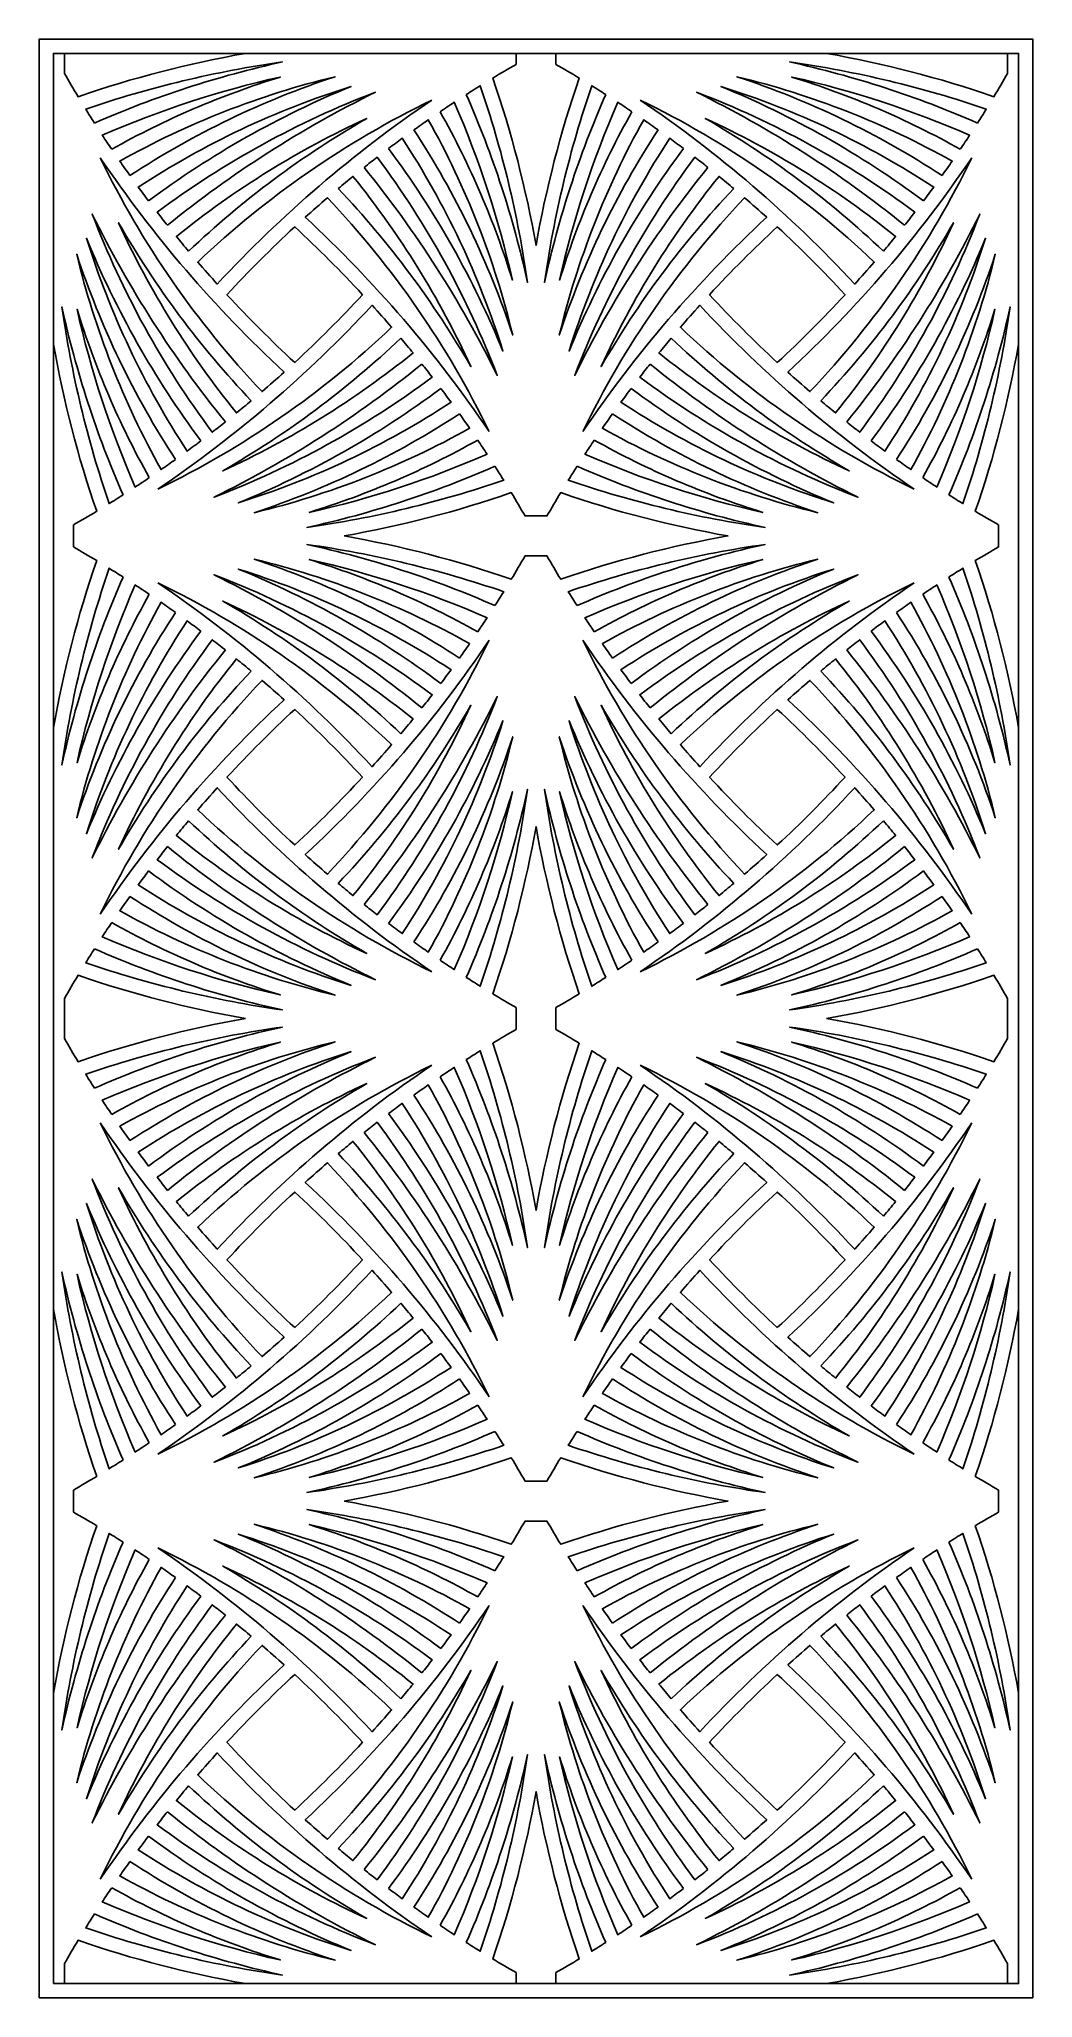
# Model space of a CAD drawing. Header units: millimetres. Extents: x 531 to 1029, y 467 to 1449.
import ezdxf

# ---------------------------------------------------------------- set-up
doc = ezdxf.new("R2010")
doc.units = ezdxf.units.MM
doc.layers.add('Layer 01', color=12, linetype='Continuous')

msp = doc.modelspace()

# ---------------------------------------------------------------- linework, layer by layer
at = {"layer": 'Layer 01'}
for points in [[(531.09, 466.57), (1029.41, 466.57), (1029.41, 1448.93), (531.09, 1448.93)], [(538.23, 473.71), (1022.27, 473.71), (1022.27, 1441.79), (538.23, 1441.79)]]:
    msp.add_lwpolyline(points, close=True, dxfattribs=at)
for points in [[(634.5, 1441.79, 0.039671), (550.61, 1420.08, -0.005543), (543.73, 1431.78), (543.73, 1441.79)], [(770.24, 1441.79), (770.24, 1436.29, 0.005543), (758.54, 1429.4, -0.039671), (780.25, 1345.51, -0.039671), (801.96, 1429.4, 0.005543), (790.26, 1436.29), (790.26, 1441.79)], [(925.99, 1441.79, -0.039671), (1009.88, 1420.08, 0.005543), (1016.77, 1431.78), (1016.77, 1441.79)], [(770.24, 957.75), (770.24, 963.25, -0.005543), (758.54, 970.13, 0.039671), (780.25, 1054.02, 0.039671), (801.96, 970.13, -0.005543), (790.26, 963.25), (790.26, 957.75)], [(634.5, 957.75, -0.039671), (550.61, 979.46, 0.005543), (543.73, 967.76), (543.73, 957.75)], [(925.99, 957.75, 0.039671), (1009.88, 979.46, -0.005543), (1016.77, 967.76), (1016.77, 957.75)], [(634.5, 957.75, 0.039671), (550.61, 936.04, -0.005543), (543.73, 947.74), (543.73, 957.75)], [(770.24, 957.75), (770.24, 952.25, 0.005543), (758.54, 945.36, -0.039671), (780.25, 861.47, -0.039671), (801.96, 945.36, 0.005543), (790.26, 952.25), (790.26, 957.75)], [(925.99, 957.75, -0.039671), (1009.88, 936.04, 0.005543), (1016.77, 947.74), (1016.77, 957.75)], [(770.24, 473.71), (770.24, 479.21, -0.005543), (758.54, 486.1, 0.039671), (780.25, 569.99, 0.039671), (801.96, 486.1, -0.005543), (790.26, 479.21), (790.26, 473.71)], [(634.5, 473.71, -0.039671), (550.61, 495.42, 0.005543), (543.73, 483.72), (543.73, 473.71)], [(925.99, 473.71, 0.039671), (1009.88, 495.42, -0.005543), (1016.77, 483.72), (1016.77, 473.71)]]:
    msp.add_lwpolyline(points, format="xyb", dxfattribs=at)
for points in [[(558.83, 1406.84, -0.049921), (653.1, 1437.51, 0.047098), (554.43, 1413.84, 0.003377)], [(1001.66, 1406.84, 0.049921), (907.4, 1437.51, -0.047098), (1006.07, 1413.84, -0.003377)], [(567.47, 1393.7, -0.053242), (651.96, 1429.95, 0.047941), (562.76, 1400.77, 0.003468)], [(576.62, 1380.51, -0.065706), (679.52, 1430.12, 0.068431), (571.51, 1387.78, 0.003627)], [(585.95, 1367.8, -0.063322), (687.54, 1425.2, 0.069072), (580.81, 1374.72, 0.00352)], [(745.3, 1421.18, -0.049921), (775.98, 1326.92, 0.047098), (752.3, 1425.59, 0.003377)], [(815.2, 1421.18, 0.049921), (784.52, 1326.92, -0.047098), (808.19, 1425.59, -0.003377)], [(974.54, 1367.8, 0.063322), (872.95, 1425.2, -0.069072), (979.69, 1374.72, -0.00352)], [(983.87, 1380.51, 0.065706), (880.97, 1430.12, -0.068431), (988.98, 1387.78, -0.003627)], [(993.03, 1393.7, 0.053242), (908.54, 1429.95, -0.047941), (997.73, 1400.77, -0.003468)], [(595.42, 1355.57, -0.056062), (699.7, 1422.33, 0.068888), (590.28, 1362.13, 0.003402)], [(727.93, 1418.31, 0.057364), (620.41, 1326.07, -0.006029), (610.65, 1337.14, -0.077201)], [(732.16, 1412.55, -0.053242), (768.41, 1328.06, 0.047941), (739.23, 1417.25, 0.003468)], [(828.34, 1412.55, 0.053242), (792.08, 1328.06, -0.047941), (821.27, 1417.25, -0.003468)], [(832.57, 1418.31, -0.057364), (940.08, 1326.07, 0.006029), (949.84, 1337.14, 0.077201)], [(965.07, 1355.57, 0.056062), (860.79, 1422.33, -0.068888), (970.21, 1362.13, -0.003402)], [(606.02, 1342.59, -0.059233), (695.34, 1409.14, 0.062207), (599.9, 1350, 0.003925)], [(718.98, 1403.39, -0.065706), (768.58, 1300.49, 0.068431), (726.24, 1408.5, 0.003627)], [(841.52, 1403.39, 0.065706), (791.92, 1300.49, -0.068431), (834.26, 1408.5, -0.003627)], [(954.48, 1342.59, 0.059233), (865.16, 1409.14, -0.062207), (960.6, 1350, -0.003925)], [(706.26, 1394.06, -0.063322), (763.66, 1292.47, 0.069072), (713.18, 1399.2, 0.00352)], [(854.23, 1394.06, 0.063322), (796.84, 1292.47, -0.069072), (847.31, 1399.2, -0.00352)], [(561.71, 1389.47, 0.057364), (653.95, 1281.95, -0.006029), (642.87, 1272.19, -0.077201)], [(694.03, 1384.59, -0.056062), (760.79, 1280.31, 0.068888), (700.59, 1389.73, 0.003402)], [(866.47, 1384.59, 0.056062), (799.7, 1280.31, -0.068888), (859.91, 1389.73, -0.003402)], [(998.79, 1389.47, -0.057364), (906.55, 1281.95, 0.006029), (917.62, 1272.19, 0.077201)], [(681.05, 1373.99, -0.059233), (747.6, 1284.68, 0.062207), (688.46, 1380.12, 0.003925)], [(879.44, 1373.99, 0.059233), (812.9, 1284.68, -0.062207), (872.03, 1380.12, -0.003925)], [(756.77, 1252.09, 0.057364), (664.53, 1359.6, -0.006029), (675.61, 1369.36, -0.077201)], [(803.73, 1252.09, -0.057364), (895.97, 1359.6, 0.006029), (884.89, 1369.36, 0.077201)], [(624.45, 1256.96, -0.056062), (557.69, 1361.24, 0.068888), (617.89, 1251.82, 0.003402)], [(637.42, 1267.56, -0.059233), (570.88, 1356.88, 0.062207), (630.02, 1261.44, 0.003925)], [(923.07, 1267.56, 0.059233), (989.62, 1356.88, -0.062207), (930.48, 1261.44, -0.003925)], [(936.05, 1256.96, 0.056062), (1002.81, 1361.24, -0.068888), (942.61, 1251.82, -0.003402)], [(612.21, 1247.49, -0.063322), (554.82, 1349.08, 0.069072), (605.29, 1242.35, 0.00352)], [(659.24, 1286.79, 0.019636), (693.23, 1320.78, 0.019636), (659.24, 1354.77, 0.019636), (625.25, 1320.78, 0.019636)], [(901.26, 1286.79, -0.019636), (867.27, 1320.78, -0.019636), (901.26, 1354.77, -0.019636), (935.25, 1320.78, -0.019636)], [(948.28, 1247.49, 0.063322), (1005.68, 1349.08, -0.069072), (955.2, 1242.35, -0.00352)], [(599.5, 1238.16, -0.065706), (549.9, 1341.06, 0.068431), (592.24, 1233.05, 0.003627)], [(960.99, 1238.16, 0.065706), (1010.6, 1341.06, -0.068431), (968.26, 1233.05, -0.003627)], [(573.18, 1220.37, -0.049921), (542.5, 1314.64, 0.047098), (566.18, 1215.97, 0.003377)], [(586.32, 1229.01, -0.053242), (550.06, 1313.5, 0.047941), (579.25, 1224.3, 0.003468)], [(590.55, 1223.25, 0.057364), (698.06, 1315.49, -0.006029), (707.83, 1304.41, -0.077201)], [(969.95, 1223.25, -0.057364), (862.43, 1315.49, 0.006029), (852.67, 1304.41, 0.077201)], [(974.18, 1229.01, 0.053242), (1010.43, 1313.5, -0.047941), (981.25, 1224.3, -0.003468)], [(987.32, 1220.37, 0.049921), (1018, 1314.64, -0.047098), (994.32, 1215.97, -0.003377)], [(712.46, 1298.96, -0.059233), (623.14, 1232.42, 0.062207), (718.58, 1291.55, 0.003925)], [(848.04, 1298.96, 0.059233), (937.36, 1232.42, -0.062207), (841.92, 1291.55, -0.003925)], [(548.24, 1194.27, -0.005543), (559.94, 1187.38, 0.039671), (538.23, 1103.49), (538.23, 1296.04, 0.039671), (559.94, 1212.15, -0.005543), (548.24, 1205.27)], [(1012.26, 1205.27, -0.005543), (1000.56, 1212.15, 0.039671), (1022.27, 1296.04), (1022.27, 1103.49, 0.039671), (1000.56, 1187.38, -0.005543), (1012.26, 1194.27)], [(723.06, 1285.99, -0.056062), (618.77, 1219.22, 0.068888), (728.19, 1279.43, 0.003402)], [(837.44, 1285.99, 0.056062), (941.72, 1219.22, -0.068888), (832.3, 1279.43, -0.003402)], [(732.52, 1273.75, -0.063322), (630.93, 1216.36, 0.069072), (737.67, 1266.83, 0.00352)], [(827.97, 1273.75, 0.063322), (929.56, 1216.36, -0.069072), (822.83, 1266.83, -0.00352)], [(741.85, 1261.04, -0.065706), (638.96, 1211.44, 0.068431), (746.96, 1253.78, 0.003627)], [(818.64, 1261.04, 0.065706), (921.54, 1211.44, -0.068431), (813.53, 1253.78, -0.003627)], [(751.01, 1247.86, -0.053242), (666.52, 1211.6, 0.047941), (755.72, 1240.79, 0.003468)], [(809.49, 1247.86, 0.053242), (893.98, 1211.6, -0.047941), (804.78, 1240.79, -0.003468)], [(759.64, 1234.71, -0.049921), (665.38, 1204.04, 0.047098), (764.05, 1227.71, 0.003377)], [(800.85, 1234.71, 0.049921), (895.12, 1204.04, -0.047098), (796.45, 1227.71, -0.003377)], [(683.97, 1199.77, -0.039671), (767.86, 1178.06, 0.005543), (774.75, 1189.76), (785.75, 1189.76, 0.005543), (792.63, 1178.06, -0.039671), (876.52, 1199.77, -0.039671), (792.63, 1221.48, 0.005543), (785.75, 1209.78), (774.75, 1209.78, 0.005543), (767.86, 1221.48, -0.039671)], [(759.64, 1164.82, 0.049921), (665.38, 1195.5, -0.047098), (764.05, 1171.82, -0.003377)], [(800.85, 1164.82, -0.049921), (895.12, 1195.5, 0.047098), (796.45, 1171.82, 0.003377)], [(573.18, 1179.16, 0.049921), (542.5, 1084.9, -0.047098), (566.18, 1183.57, -0.003377)], [(723.06, 1113.55, 0.056062), (618.77, 1180.31, -0.068888), (728.19, 1120.11, -0.003402)], [(732.52, 1125.78, 0.063322), (630.93, 1183.18, -0.069072), (737.67, 1132.7, -0.00352)], [(741.85, 1138.5, 0.065706), (638.96, 1188.1, -0.068431), (746.96, 1145.76, -0.003627)], [(751.01, 1151.68, 0.053242), (666.52, 1187.93, -0.047941), (755.72, 1158.75, -0.003468)], [(809.49, 1151.68, -0.053242), (893.98, 1187.93, 0.047941), (804.78, 1158.75, 0.003468)], [(818.64, 1138.5, -0.065706), (921.54, 1188.1, 0.068431), (813.53, 1145.76, 0.003627)], [(827.97, 1125.78, -0.063322), (929.56, 1183.18, 0.069072), (822.83, 1132.7, 0.00352)], [(837.44, 1113.55, -0.056062), (941.72, 1180.31, 0.068888), (832.3, 1120.11, 0.003402)], [(987.32, 1179.16, -0.049921), (1018, 1084.9, 0.047098), (994.32, 1183.57, 0.003377)], [(586.32, 1170.53, 0.053242), (550.06, 1086.04, -0.047941), (579.25, 1175.24, -0.003468)], [(590.55, 1176.29, -0.057364), (698.06, 1084.05, 0.006029), (707.83, 1095.13, 0.077201)], [(969.95, 1176.29, 0.057364), (862.43, 1084.05, -0.006029), (852.67, 1095.13, -0.077201)], [(974.18, 1170.53, -0.053242), (1010.43, 1086.04, 0.047941), (981.25, 1175.24, 0.003468)], [(599.5, 1161.37, 0.065706), (549.9, 1058.47, -0.068431), (592.24, 1166.48, -0.003627)], [(712.46, 1100.57, 0.059233), (623.14, 1167.12, -0.062207), (718.58, 1107.98, -0.003925)], [(848.04, 1100.57, -0.059233), (937.36, 1167.12, 0.062207), (841.92, 1107.98, 0.003925)], [(960.99, 1161.37, -0.065706), (1010.6, 1058.47, 0.068431), (968.26, 1166.48, 0.003627)], [(612.21, 1152.04, 0.063322), (554.82, 1050.45, -0.069072), (605.29, 1157.19, -0.00352)], [(948.28, 1152.04, -0.063322), (1005.68, 1050.45, 0.069072), (955.2, 1157.19, 0.00352)], [(624.45, 1142.58, 0.056062), (557.69, 1038.29, -0.068888), (617.89, 1147.71, -0.003402)], [(756.77, 1147.45, -0.057364), (664.53, 1039.93, 0.006029), (675.61, 1030.17, 0.077201)], [(803.73, 1147.45, 0.057364), (895.97, 1039.93, -0.006029), (884.89, 1030.17, -0.077201)], [(936.05, 1142.58, -0.056062), (1002.81, 1038.29, 0.068888), (942.61, 1147.71, 0.003402)], [(637.42, 1131.98, 0.059233), (570.88, 1042.66, -0.062207), (630.02, 1138.1, -0.003925)], [(923.07, 1131.98, -0.059233), (989.62, 1042.66, 0.062207), (930.48, 1138.1, 0.003925)], [(561.71, 1010.07, -0.057364), (653.95, 1117.58, 0.006029), (642.87, 1127.35, 0.077201)], [(998.79, 1010.07, 0.057364), (906.55, 1117.58, -0.006029), (917.62, 1127.35, -0.077201)], [(659.24, 1112.75, -0.019636), (693.23, 1078.76, -0.019636), (659.24, 1044.77, -0.019636), (625.25, 1078.76, -0.019636)], [(681.05, 1025.54, 0.059233), (747.6, 1114.86, -0.062207), (688.46, 1019.42, -0.003925)], [(694.03, 1014.94, 0.056062), (760.79, 1119.22, -0.068888), (700.59, 1009.8, -0.003402)], [(866.47, 1014.94, -0.056062), (799.7, 1119.22, 0.068888), (859.91, 1009.8, 0.003402)], [(879.44, 1025.54, -0.059233), (812.9, 1114.86, 0.062207), (872.03, 1019.42, 0.003925)], [(901.26, 1112.75, 0.019636), (867.27, 1078.76, 0.019636), (901.26, 1044.77, 0.019636), (935.25, 1078.76, 0.019636)], [(706.26, 1005.47, 0.063322), (763.66, 1107.06, -0.069072), (713.18, 1000.33, -0.00352)], [(854.23, 1005.47, -0.063322), (796.84, 1107.06, 0.069072), (847.31, 1000.33, 0.00352)], [(718.98, 996.14, 0.065706), (768.58, 1099.04, -0.068431), (726.24, 991.03, -0.003627)], [(841.52, 996.14, -0.065706), (791.92, 1099.04, 0.068431), (834.26, 991.03, 0.003627)], [(727.93, 981.23, -0.057364), (620.41, 1073.47, 0.006029), (610.65, 1062.39, 0.077201)], [(732.16, 986.99, 0.053242), (768.41, 1071.48, -0.047941), (739.23, 982.28, -0.003468)], [(745.3, 978.35, 0.049921), (775.98, 1072.62, -0.047098), (752.3, 973.95, -0.003377)], [(815.2, 978.35, -0.049921), (784.52, 1072.62, 0.047098), (808.19, 973.95, 0.003377)], [(828.34, 986.99, -0.053242), (792.08, 1071.48, 0.047941), (821.27, 982.28, 0.003468)], [(832.57, 981.23, 0.057364), (940.08, 1073.47, -0.006029), (949.84, 1062.39, -0.077201)], [(606.02, 1056.94, 0.059233), (695.34, 990.4, -0.062207), (599.9, 1049.53, -0.003925)], [(954.48, 1056.94, -0.059233), (865.16, 990.4, 0.062207), (960.6, 1049.53, 0.003925)], [(595.42, 1043.97, 0.056062), (699.7, 977.21, -0.068888), (590.28, 1037.41, -0.003402)], [(965.07, 1043.97, -0.056062), (860.79, 977.21, 0.068888), (970.21, 1037.41, 0.003402)], [(585.95, 1031.73, 0.063322), (687.54, 974.34, -0.069072), (580.81, 1024.81, -0.00352)], [(974.54, 1031.73, -0.063322), (872.95, 974.34, 0.069072), (979.69, 1024.81, 0.00352)], [(576.62, 1019.02, 0.065706), (679.52, 969.42, -0.068431), (571.51, 1011.76, -0.003627)], [(983.87, 1019.02, -0.065706), (880.97, 969.42, 0.068431), (988.98, 1011.76, 0.003627)], [(567.47, 1005.84, 0.053242), (651.96, 969.58, -0.047941), (562.76, 998.77, -0.003468)], [(993.03, 1005.84, -0.053242), (908.54, 969.58, 0.047941), (997.73, 998.77, 0.003468)], [(558.83, 992.7, 0.049921), (653.1, 962.02, -0.047098), (554.43, 985.7, -0.003377)], [(1001.66, 992.7, -0.049921), (907.4, 962.02, 0.047098), (1006.07, 985.7, 0.003377)], [(558.83, 922.8, -0.049921), (653.1, 953.48, 0.047098), (554.43, 929.8, 0.003377)], [(1001.66, 922.8, 0.049921), (907.4, 953.48, -0.047098), (1006.07, 929.8, -0.003377)], [(567.47, 909.66, -0.053242), (651.96, 945.91, 0.047941), (562.76, 916.73, 0.003468)], [(576.62, 896.48, -0.065706), (679.52, 946.08, 0.068431), (571.51, 903.74, 0.003627)], [(983.87, 896.48, 0.065706), (880.97, 946.08, -0.068431), (988.98, 903.74, -0.003627)], [(993.03, 909.66, 0.053242), (908.54, 945.91, -0.047941), (997.73, 916.73, -0.003468)], [(585.95, 883.77, -0.063322), (687.54, 941.16, 0.069072), (580.81, 890.69, 0.00352)], [(595.42, 871.53, -0.056062), (699.7, 938.29, 0.068888), (590.28, 878.09, 0.003402)], [(727.93, 934.27, 0.057364), (620.41, 842.03, -0.006029), (610.65, 853.11, -0.077201)], [(745.3, 937.15, -0.049921), (775.98, 842.88, 0.047098), (752.3, 941.55, 0.003377)], [(815.2, 937.15, 0.049921), (784.52, 842.88, -0.047098), (808.19, 941.55, -0.003377)], [(832.57, 934.27, -0.057364), (940.08, 842.03, 0.006029), (949.84, 853.11, 0.077201)], [(965.07, 871.53, 0.056062), (860.79, 938.29, -0.068888), (970.21, 878.09, -0.003402)], [(974.54, 883.77, 0.063322), (872.95, 941.16, -0.069072), (979.69, 890.69, -0.00352)], [(606.02, 858.55, -0.059233), (695.34, 925.1, 0.062207), (599.9, 865.96, 0.003925)], [(718.98, 919.35, -0.065706), (768.58, 816.46, 0.068431), (726.24, 924.46, 0.003627)], [(732.16, 928.51, -0.053242), (768.41, 844.02, 0.047941), (739.23, 933.22, 0.003468)], [(841.52, 919.35, 0.065706), (791.92, 816.46, -0.068431), (834.26, 924.46, -0.003627)], [(828.34, 928.51, 0.053242), (792.08, 844.02, -0.047941), (821.27, 933.22, -0.003468)], [(954.48, 858.55, 0.059233), (865.16, 925.1, -0.062207), (960.6, 865.96, -0.003925)], [(706.26, 910.03, -0.063322), (763.66, 808.43, 0.069072), (713.18, 915.17, 0.00352)], [(854.23, 910.03, 0.063322), (796.84, 808.43, -0.069072), (847.31, 915.17, -0.00352)], [(561.71, 905.43, 0.057364), (653.95, 797.92, -0.006029), (642.87, 788.15, -0.077201)], [(694.03, 900.56, -0.056062), (760.79, 796.28, 0.068888), (700.59, 905.69, 0.003402)], [(866.47, 900.56, 0.056062), (799.7, 796.28, -0.068888), (859.91, 905.69, -0.003402)], [(998.79, 905.43, -0.057364), (906.55, 797.92, 0.006029), (917.62, 788.15, 0.077201)], [(681.05, 889.96, -0.059233), (747.6, 800.64, 0.062207), (688.46, 896.08, 0.003925)], [(879.44, 889.96, 0.059233), (812.9, 800.64, -0.062207), (872.03, 896.08, -0.003925)], [(756.77, 768.05, 0.057364), (664.53, 875.56, -0.006029), (675.61, 885.33, -0.077201)], [(803.73, 768.05, -0.057364), (895.97, 875.56, 0.006029), (884.89, 885.33, 0.077201)], [(624.45, 772.92, -0.056062), (557.69, 877.2, 0.068888), (617.89, 767.78, 0.003402)], [(936.05, 772.92, 0.056062), (1002.81, 877.2, -0.068888), (942.61, 767.78, -0.003402)], [(612.21, 763.45, -0.063322), (554.82, 865.04, 0.069072), (605.29, 758.31, 0.00352)], [(637.42, 783.52, -0.059233), (570.88, 872.84, 0.062207), (630.02, 777.4, 0.003925)], [(659.24, 802.75, 0.019636), (693.23, 836.74, 0.019636), (659.24, 870.73, 0.019636), (625.25, 836.74, 0.019636)], [(901.26, 802.75, -0.019636), (867.27, 836.74, -0.019636), (901.26, 870.73, -0.019636), (935.25, 836.74, -0.019636)], [(923.07, 783.52, 0.059233), (989.62, 872.84, -0.062207), (930.48, 777.4, -0.003925)], [(948.28, 763.45, 0.063322), (1005.68, 865.04, -0.069072), (955.2, 758.31, -0.00352)], [(599.5, 754.12, -0.065706), (549.9, 857.02, 0.068431), (592.24, 749.01, 0.003627)], [(960.99, 754.12, 0.065706), (1010.6, 857.02, -0.068431), (968.26, 749.01, -0.003627)], [(573.18, 736.33, -0.049921), (542.5, 830.6, 0.047098), (566.18, 731.93, 0.003377)], [(586.32, 744.97, -0.053242), (550.06, 829.46, 0.047941), (579.25, 740.26, 0.003468)], [(590.55, 739.21, 0.057364), (698.06, 831.45, -0.006029), (707.83, 820.37, -0.077201)], [(969.95, 739.21, -0.057364), (862.43, 831.45, 0.006029), (852.67, 820.37, 0.077201)], [(974.18, 744.97, 0.053242), (1010.43, 829.46, -0.047941), (981.25, 740.26, -0.003468)], [(987.32, 736.33, 0.049921), (1018, 830.6, -0.047098), (994.32, 731.93, -0.003377)], [(548.24, 721.23, 0.005543), (559.94, 728.11, -0.039671), (538.23, 812.01), (538.23, 619.45, -0.039671), (559.94, 703.35, 0.005543), (548.24, 710.23)], [(712.46, 814.92, -0.059233), (623.14, 748.38, 0.062207), (718.58, 807.52, 0.003925)], [(848.04, 814.92, 0.059233), (937.36, 748.38, -0.062207), (841.92, 807.52, -0.003925)], [(1012.26, 710.23, 0.005543), (1000.56, 703.35, -0.039671), (1022.27, 619.45), (1022.27, 812.01, -0.039671), (1000.56, 728.11, 0.005543), (1012.26, 721.23)], [(723.06, 801.95, -0.056062), (618.77, 735.19, 0.068888), (728.19, 795.39, 0.003402)], [(837.44, 801.95, 0.056062), (941.72, 735.19, -0.068888), (832.3, 795.39, -0.003402)], [(732.52, 789.71, -0.063322), (630.93, 732.32, 0.069072), (737.67, 782.79, 0.00352)], [(827.97, 789.71, 0.063322), (929.56, 732.32, -0.069072), (822.83, 782.79, -0.00352)], [(741.85, 777, -0.065706), (638.96, 727.4, 0.068431), (746.96, 769.74, 0.003627)], [(818.64, 777, 0.065706), (921.54, 727.4, -0.068431), (813.53, 769.74, -0.003627)], [(751.01, 763.82, -0.053242), (666.52, 727.56, 0.047941), (755.72, 756.75, 0.003468)], [(809.49, 763.82, 0.053242), (893.98, 727.56, -0.047941), (804.78, 756.75, -0.003468)], [(759.64, 750.68, -0.049921), (665.38, 720, 0.047098), (764.05, 743.68, 0.003377)], [(800.85, 750.68, 0.049921), (895.12, 720, -0.047098), (796.45, 743.68, -0.003377)], [(683.97, 715.73, 0.039671), (767.86, 737.44, -0.005543), (774.75, 725.74), (785.75, 725.74, -0.005543), (792.63, 737.44, 0.039671), (876.52, 715.73, 0.039671), (792.63, 694.02, -0.005543), (785.75, 705.72), (774.75, 705.72, -0.005543), (767.86, 694.02, 0.039671)], [(759.64, 680.78, 0.049921), (665.38, 711.46, -0.047098), (764.05, 687.78, -0.003377)], [(800.85, 680.78, -0.049921), (895.12, 711.46, 0.047098), (796.45, 687.78, 0.003377)], [(573.18, 695.13, 0.049921), (542.5, 600.86, -0.047098), (566.18, 699.53, -0.003377)], [(732.52, 641.75, 0.063322), (630.93, 699.14, -0.069072), (737.67, 648.67, -0.00352)], [(741.85, 654.46, 0.065706), (638.96, 704.06, -0.068431), (746.96, 661.72, -0.003627)], [(751.01, 667.64, 0.053242), (666.52, 703.9, -0.047941), (755.72, 674.71, -0.003468)], [(809.49, 667.64, -0.053242), (893.98, 703.9, 0.047941), (804.78, 674.71, 0.003468)], [(818.64, 654.46, -0.065706), (921.54, 704.06, 0.068431), (813.53, 661.72, 0.003627)], [(827.97, 641.75, -0.063322), (929.56, 699.14, 0.069072), (822.83, 648.67, 0.00352)], [(987.32, 695.13, -0.049921), (1018, 600.86, 0.047098), (994.32, 699.53, 0.003377)], [(586.32, 686.49, 0.053242), (550.06, 602, -0.047941), (579.25, 691.2, -0.003468)], [(590.55, 692.25, -0.057364), (698.06, 600.01, 0.006029), (707.83, 611.09, 0.077201)], [(723.06, 629.51, 0.056062), (618.77, 696.27, -0.068888), (728.19, 636.07, -0.003402)], [(837.44, 629.51, -0.056062), (941.72, 696.27, 0.068888), (832.3, 636.07, 0.003402)], [(969.95, 692.25, 0.057364), (862.43, 600.01, -0.006029), (852.67, 611.09, -0.077201)], [(974.18, 686.49, -0.053242), (1010.43, 602, 0.047941), (981.25, 691.2, 0.003468)], [(599.5, 677.34, 0.065706), (549.9, 574.44, -0.068431), (592.24, 682.45, -0.003627)], [(712.46, 616.54, 0.059233), (623.14, 683.08, -0.062207), (718.58, 623.94, -0.003925)], [(848.04, 616.54, -0.059233), (937.36, 683.08, 0.062207), (841.92, 623.94, 0.003925)], [(960.99, 677.34, -0.065706), (1010.6, 574.44, 0.068431), (968.26, 682.45, 0.003627)], [(612.21, 668.01, 0.063322), (554.82, 566.42, -0.069072), (605.29, 673.15, -0.00352)], [(948.28, 668.01, -0.063322), (1005.68, 566.42, 0.069072), (955.2, 673.15, 0.00352)], [(624.45, 658.54, 0.056062), (557.69, 554.26, -0.068888), (617.89, 663.68, -0.003402)], [(756.77, 663.41, -0.057364), (664.53, 555.9, 0.006029), (675.61, 546.13, 0.077201)], [(803.73, 663.41, 0.057364), (895.97, 555.9, -0.006029), (884.89, 546.13, -0.077201)], [(936.05, 658.54, -0.056062), (1002.81, 554.26, 0.068888), (942.61, 663.68, 0.003402)], [(637.42, 647.94, 0.059233), (570.88, 558.62, -0.062207), (630.02, 654.06, -0.003925)], [(923.07, 647.94, -0.059233), (989.62, 558.62, 0.062207), (930.48, 654.06, 0.003925)], [(561.71, 526.03, -0.057364), (653.95, 633.54, 0.006029), (642.87, 643.31, 0.077201)], [(998.79, 526.03, 0.057364), (906.55, 633.54, -0.006029), (917.62, 643.31, -0.077201)], [(659.24, 628.71, -0.019636), (693.23, 594.72, -0.019636), (659.24, 560.73, -0.019636), (625.25, 594.72, -0.019636)], [(681.05, 541.5, 0.059233), (747.6, 630.82, -0.062207), (688.46, 535.38, -0.003925)], [(694.03, 530.9, 0.056062), (760.79, 635.18, -0.068888), (700.59, 525.77, -0.003402)], [(866.47, 530.9, -0.056062), (799.7, 635.18, 0.068888), (859.91, 525.77, 0.003402)], [(879.44, 541.5, -0.059233), (812.9, 630.82, 0.062207), (872.03, 535.38, 0.003925)], [(901.26, 628.71, 0.019636), (867.27, 594.72, 0.019636), (901.26, 560.73, 0.019636), (935.25, 594.72, 0.019636)], [(706.26, 521.43, 0.063322), (763.66, 623.03, -0.069072), (713.18, 516.29, -0.00352)], [(854.23, 521.43, -0.063322), (796.84, 623.03, 0.069072), (847.31, 516.29, 0.00352)], [(718.98, 512.11, 0.065706), (768.58, 615, -0.068431), (726.24, 507, -0.003627)], [(841.52, 512.11, -0.065706), (791.92, 615, 0.068431), (834.26, 507, 0.003627)], [(727.93, 497.19, -0.057364), (620.41, 589.43, 0.006029), (610.65, 578.35, 0.077201)], [(832.57, 497.19, 0.057364), (940.08, 589.43, -0.006029), (949.84, 578.35, -0.077201)], [(732.16, 502.95, 0.053242), (768.41, 587.44, -0.047941), (739.23, 498.24, -0.003468)], [(745.3, 494.31, 0.049921), (775.98, 588.58, -0.047098), (752.3, 489.91, -0.003377)], [(815.2, 494.31, -0.049921), (784.52, 588.58, 0.047098), (808.19, 489.91, 0.003377)], [(828.34, 502.95, -0.053242), (792.08, 587.44, 0.047941), (821.27, 498.24, 0.003468)], [(606.02, 572.91, 0.059233), (695.34, 506.36, -0.062207), (599.9, 565.5, -0.003925)], [(954.48, 572.91, -0.059233), (865.16, 506.36, 0.062207), (960.6, 565.5, 0.003925)], [(595.42, 559.93, 0.056062), (699.7, 493.17, -0.068888), (590.28, 553.37, -0.003402)], [(965.07, 559.93, -0.056062), (860.79, 493.17, 0.068888), (970.21, 553.37, 0.003402)], [(585.95, 547.69, 0.063322), (687.54, 490.3, -0.069072), (580.81, 540.77, -0.00352)], [(974.54, 547.69, -0.063322), (872.95, 490.3, 0.069072), (979.69, 540.77, 0.00352)], [(576.62, 534.98, 0.065706), (679.52, 485.38, -0.068431), (571.51, 527.72, -0.003627)], [(983.87, 534.98, -0.065706), (880.97, 485.38, 0.068431), (988.98, 527.72, 0.003627)], [(567.47, 521.8, 0.053242), (651.96, 485.55, -0.047941), (562.76, 514.73, -0.003468)], [(993.03, 521.8, -0.053242), (908.54, 485.55, 0.047941), (997.73, 514.73, 0.003468)], [(558.83, 508.66, 0.049921), (653.1, 477.98, -0.047098), (554.43, 501.66, -0.003377)], [(1001.66, 508.66, -0.049921), (907.4, 477.98, 0.047098), (1006.07, 501.66, 0.003377)]]:
    msp.add_lwpolyline(points, format="xyb", close=True, dxfattribs=at)

doc.saveas('drawing.dxf')
